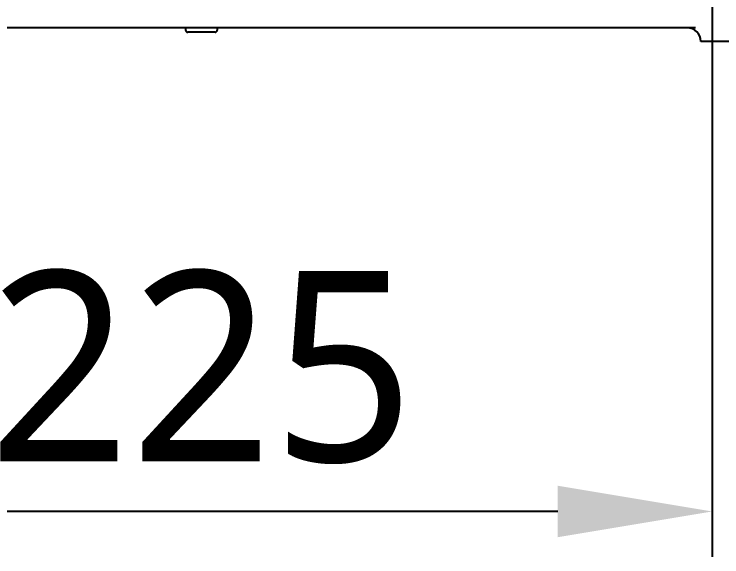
# Model space of a CAD drawing. Header units: millimetres. Extents: x 7426 to 8740, y 124 to 421.
# Drawn here: x 8105.94 to 8113.73, y 224.27 to 230.25 of the extents above; entities that cross this region are included whole.
import ezdxf

# ---------------------------------------------------------------- set-up
doc = ezdxf.new("R2010")
doc.units = ezdxf.units.MM
doc.layers.add('外形图', color=7, linetype='Continuous')
doc.layers.add('尺寸标注', color=7, linetype='Continuous')
doc.styles.add('微软雅黑', font='msyh.ttc')
doc.dimstyles.new('尺寸标注_1_20比例', dxfattribs={"dimtxt": 2.1, "dimasz": 1.7, "dimexe": 0.5, "dimexo": 0.4, "dimgap": 0.5, "dimtad": 1, "dimdec": 1, "dimlfac": 20, "dimdsep": 46, "dimtxsty": '微软雅黑', "dimcen": 0.09, "dimadec": 0, "dimazin": 0, "dimtp": 0.01, "dimtm": 0.01, "dimtfac": 1, "dimtdec": 1, "dimtofl": 0, "dimtmove": 0, "dimatfit": 3, "dimfxl": 1, "dimtolj": 1, "dimarcsym": 0})

# ---------------------------------------------------------------- blocks, each defined once
blk = doc.blocks.new('*D1019')
at = {"layer": 'Defpoints', "color": 0}
for p in [(8102.3775, 234.128), (8113.6278, 234.0461), (8102.3775, 224.774)]:
    blk.add_point(p, dxfattribs=at)
at = {"layer": '尺寸标注', "color": 0, "linetype": 'Continuous', "lineweight": -2}
for p, q in [((8102.3775, 233.728), (8102.3775, 224.274)), ((8113.6278, 233.6461), (8113.6278, 224.274)), ((8111.9278, 224.774), (8104.0775, 224.774))]:
    blk.add_line(p, q, dxfattribs=at)
at = {"layer": '尺寸标注', "color": 0}
for points in [[(8104.0775, 225.0573), (8104.0775, 224.4907), (8102.3775, 224.774)], [(8111.9278, 224.4907), (8111.9278, 225.0573), (8113.6278, 224.774)]]:
    blk.add_solid(points, dxfattribs=at)
at = {"layer": '尺寸标注', "color": 0, "insert": (8108.0026, 226.3599), "char_height": 2.1, "attachment_point": 5, "style": '微软雅黑'}
blk.add_mtext('\\A1;\\A1;225', dxfattribs=at)

msp = doc.modelspace()

# ---------------------------------------------------------------- linework, layer by layer
at = {"layer": '外形图', "color": 0, "linetype": 'Continuous'}
for p, q in [((8113.4459, 230.1035), (8102.5594, 230.1035)), ((8107.8276, 230.1035), (8107.8276, 230.0785)), ((8108.1777, 230.1035), (8108.1777, 230.0785)), ((8108.1527, 230.0535), (8107.8526, 230.0535)), ((8117.8787, 229.9535), (8113.5028, 229.9535))]:
    msp.add_line(p, q, dxfattribs=at)
for centre, radius, start, end in [((8113.3528, 229.9535), 0.15, 0, 90), ((8107.8526, 230.0785), 0.025, 180, 270), ((8108.1527, 230.0785), 0.025, 270, 0)]:
    msp.add_arc(centre, radius, start, end, dxfattribs=at)

# ---------------------------------------------------------------- dimensions: what is measured, and where the dimension line sits
at = {"layer": '尺寸标注', "color": 0, "linetype": 'Continuous'}
dim = msp.add_linear_dim(base=(8102.3775, 224.774), p1=(8113.6278, 234.0461), p2=(8102.3775, 234.128), text='\\A1;225', dimstyle='尺寸标注_1_20比例', dxfattribs=at)
dim.commit()
dim.dimension.update_dxf_attribs({"geometry": '*D1019', "text_midpoint": (8108.0026, 226.3599)})

doc.saveas('drawing.dxf')
